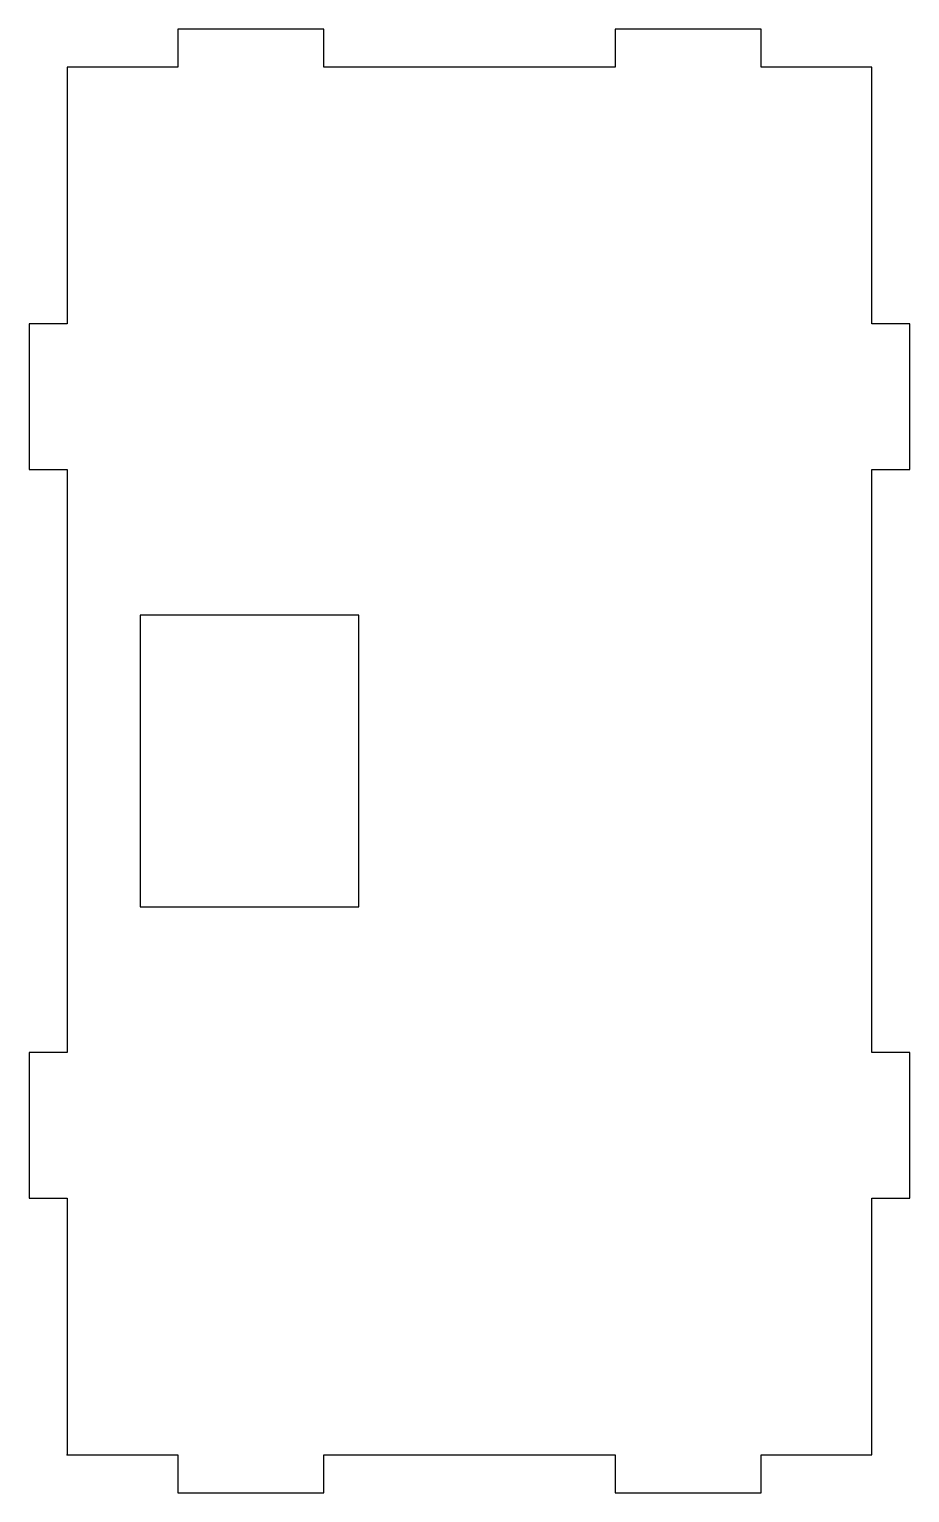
# Model space of a CAD drawing. Header units: inches. Extents: x -0.13 to 2.89, y -0.13 to 4.89.
import ezdxf

# ---------------------------------------------------------------- set-up
doc = ezdxf.new("R2010")
doc.units = ezdxf.units.IN
doc.layers.get('0').update_dxf_attribs({"linetype": 'CONTINUOUS'})

msp = doc.modelspace()

# ---------------------------------------------------------------- linework, layer by layer
for points in [[(0.38, 4.89), (0.38, 4.76), (0, 4.76), (0, 3.88), (-0.13, 3.88), (-0.13, 3.38), (0, 3.38), (0, 1.38), (-0.13, 1.38), (-0.13, 0.88), (0, 0.88), (0, 0), (0.38, 0), (0.38, -0.13), (0.88, -0.13), (0.88, 0), (1.88, 0), (1.88, -0.13), (2.38, -0.13), (2.38, 0), (2.76, 0), (2.76, 0.88), (2.89, 0.88), (2.89, 1.38), (2.76, 1.38), (2.76, 3.38), (2.89, 3.38), (2.89, 3.88), (2.76, 3.88), (2.76, 4.76), (2.38, 4.76), (2.38, 4.89), (1.88, 4.89), (1.88, 4.76), (0.88, 4.76), (0.88, 4.89)], [(0.25, 1.88), (1, 1.88), (1, 2.88), (0.25, 2.88)]]:
    msp.add_lwpolyline(points, close=True)
msp.add_point((0, 0))

doc.saveas('drawing.dxf')
